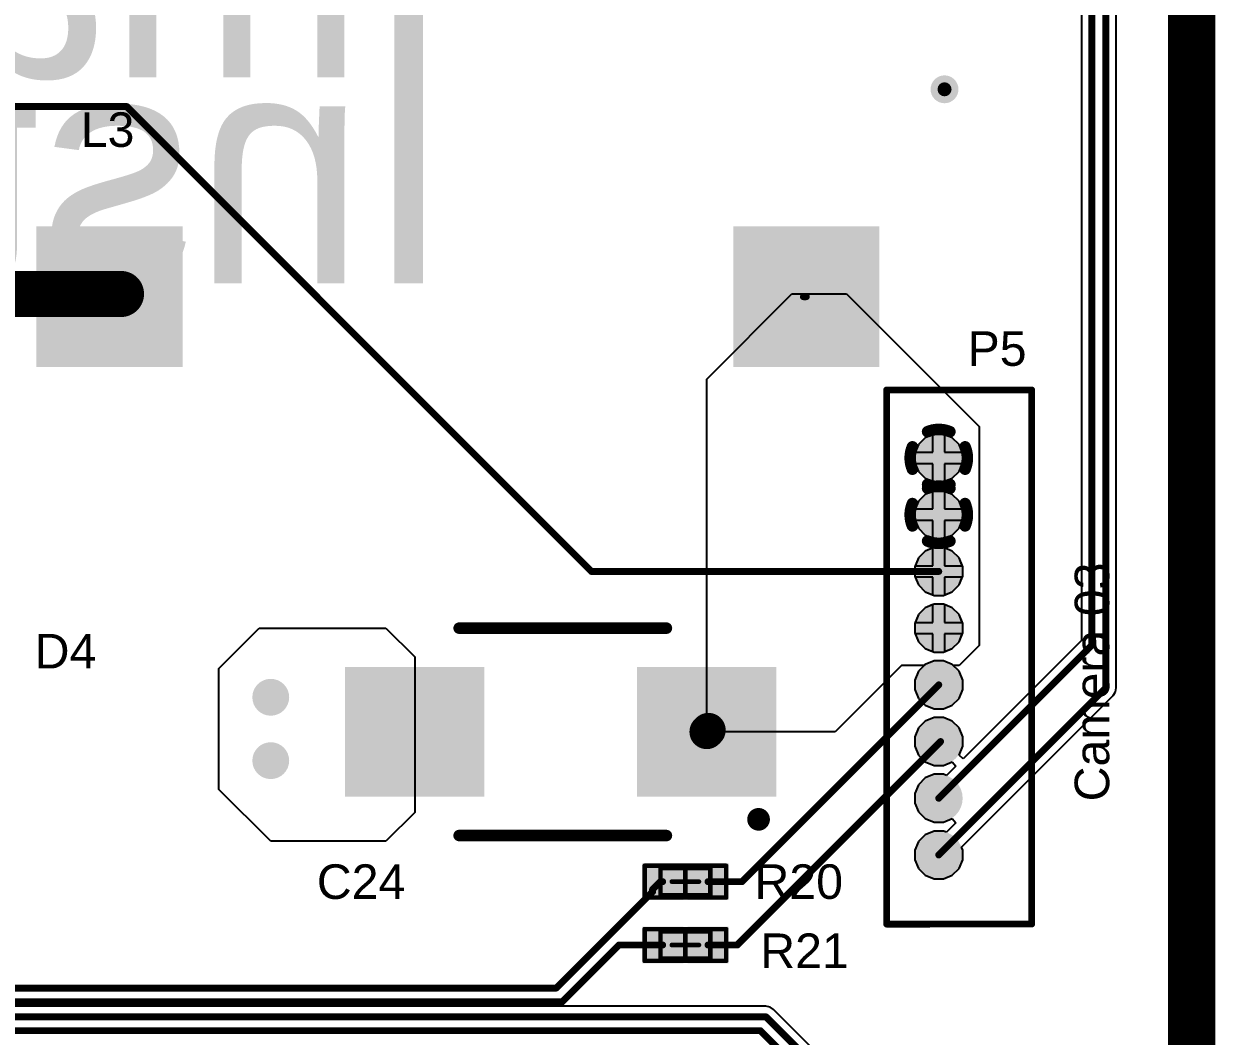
# Model space of a CAD drawing. Header units: millimetres. Extents: x -0.02 to 3.95, y -0.02 to 3.95.
# Drawn here: x 2.921 to 3.955, y 1.018 to 1.897 of the extents above; entities that cross this region are included whole.
import ezdxf

# ---------------------------------------------------------------- set-up
doc = ezdxf.new("R2010")
doc.units = ezdxf.units.MM
doc.header["$MEASUREMENT"] = 0
for name, color, linetype in [('BottomLayer', 5, 'Continuous'), ('BottomOverlay', 54, 'Continuous'), ('BottomSolder', 6, 'Continuous'), ('InternalPlane1', 76, 'Continuous'), ('InternalPlane2', 16, 'Continuous'), ('Mechanical13', 56, 'Continuous'), ('Mechanical15', 56, 'Continuous'), ('MultiLayer', 9, 'Continuous'), ('PadHoleLayer', 156, 'Continuous'), ('TopLayer', 1, 'Continuous'), ('TopOverlay', 2, 'Continuous'), ('TopPaste', 8, 'Continuous'), ('TopSolder', 216, 'Continuous'), ('ViaHoleLayer', 16, 'Continuous')]:
    doc.layers.add(name, color=color, linetype=linetype)
doc.styles.add('Arial', font='', dxfattribs={"height": 0.2})
doc.styles.add('SciFly', font='', dxfattribs={"height": 0.2})
doc.styles.get('Arial').set_extended_font_data('Arial')
doc.styles.get('SciFly').set_extended_font_data('SciFly')

# ---------------------------------------------------------------- blocks, each defined once
blk = doc.blocks.new('0530470810_24')
at = {"layer": 'BottomLayer'}
h = blk.add_hatch(color=5, dxfattribs=at)
edge = h.paths.add_edge_path()
edge.add_arc((0, 0), 0.0147638, 0, 360)
h = blk.add_hatch(color=5, dxfattribs=at)
edge = h.paths.add_edge_path()
edge.add_arc((0.0492126, 0), 0.0147638, 0, 360)
h = blk.add_hatch(color=5, dxfattribs=at)
edge = h.paths.add_edge_path()
edge.add_arc((0.0984252, 0), 0.0147638, 0, 360)
h = blk.add_hatch(color=5, dxfattribs=at)
edge = h.paths.add_edge_path()
edge.add_arc((0.1476378, 0), 0.0147638, 0, 360)
h = blk.add_hatch(color=5, dxfattribs=at)
edge = h.paths.add_edge_path()
edge.add_arc((0.1968504, 0), 0.0147638, 0, 360)
h = blk.add_hatch(color=5, dxfattribs=at)
edge = h.paths.add_edge_path()
edge.add_arc((0.246063, 0), 0.0147638, 0, 360)
h = blk.add_hatch(color=5, dxfattribs=at)
edge = h.paths.add_edge_path()
edge.add_arc((0.2952756, 0), 0.0147638, 0, 360)
h = blk.add_hatch(color=5, dxfattribs=at)
edge = h.paths.add_edge_path()
edge.add_arc((0.3444882, 0), 0.0147638, 0, 360)
at = {"layer": 'BottomSolder'}
h = blk.add_hatch(color=6, dxfattribs=at)
edge = h.paths.add_edge_path()
edge.add_arc((0, 0), 0.0207638, 0, 360)
h = blk.add_hatch(color=6, dxfattribs=at)
edge = h.paths.add_edge_path()
edge.add_arc((0.0492126, 0), 0.0207638, 0, 360)
h = blk.add_hatch(color=6, dxfattribs=at)
edge = h.paths.add_edge_path()
edge.add_arc((0.0984252, 0), 0.0207638, 0, 360)
h = blk.add_hatch(color=6, dxfattribs=at)
edge = h.paths.add_edge_path()
edge.add_arc((0.1476378, 0), 0.0207638, 0, 360)
h = blk.add_hatch(color=6, dxfattribs=at)
edge = h.paths.add_edge_path()
edge.add_arc((0.1968504, 0), 0.0207638, 0, 360)
h = blk.add_hatch(color=6, dxfattribs=at)
edge = h.paths.add_edge_path()
edge.add_arc((0.246063, 0), 0.0207638, 0, 360)
h = blk.add_hatch(color=6, dxfattribs=at)
edge = h.paths.add_edge_path()
edge.add_arc((0.2952756, 0), 0.0207638, 0, 360)
h = blk.add_hatch(color=6, dxfattribs=at)
edge = h.paths.add_edge_path()
edge.add_arc((0.3444882, 0), 0.0207638, 0, 360)
at = {"layer": 'InternalPlane1'}
h = blk.add_hatch(color=76, dxfattribs=at)
edge = h.paths.add_edge_path()
edge.add_arc((0, 0), 0.0158425, 0, 360)
h = blk.add_hatch(color=76, dxfattribs=at)
edge = h.paths.add_edge_path()
edge.add_arc((0.0492126, 0), 0.0158425, 0, 360)
h = blk.add_hatch(color=76, dxfattribs=at)
edge = h.paths.add_edge_path()
edge.add_arc((0.0984252, 0), 0.0158425, 0, 360)
h = blk.add_hatch(color=76, dxfattribs=at)
edge = h.paths.add_edge_path()
edge.add_arc((0.1476378, 0), 0.0158425, 0, 360)
h = blk.add_hatch(color=76, dxfattribs=at)
edge = h.paths.add_edge_path()
edge.add_arc((0.1968504, 0), 0.0158425, 0, 360)
h = blk.add_hatch(color=76, dxfattribs=at)
edge = h.paths.add_edge_path()
edge.add_arc((0.246063, 0), 0.0158425, 0, 360)
at = {"layer": 'InternalPlane2'}
h = blk.add_hatch(color=16, dxfattribs=at)
edge = h.paths.add_edge_path()
edge.add_arc((0, 0), 0.0158425, 0, 360)
h = blk.add_hatch(color=16, dxfattribs=at)
edge = h.paths.add_edge_path()
edge.add_arc((0.0492126, 0), 0.0158425, 0, 360)
h = blk.add_hatch(color=16, dxfattribs=at)
edge = h.paths.add_edge_path()
edge.add_arc((0.0984252, 0), 0.0158425, 0, 360)
h = blk.add_hatch(color=16, dxfattribs=at)
edge = h.paths.add_edge_path()
edge.add_arc((0.1476378, 0), 0.0158425, 0, 360)
h = blk.add_hatch(color=16, dxfattribs=at)
edge = h.paths.add_edge_path()
edge.add_arc((0.1968504, 0), 0.0158425, 0, 360)
h = blk.add_hatch(color=16, dxfattribs=at)
edge = h.paths.add_edge_path()
edge.add_arc((0.246063, 0), 0.0158425, 0, 360)
h = blk.add_hatch(color=16, dxfattribs=at)
edge = h.paths.add_edge_path()
edge.add_arc((0.2952756, 0), 0.0158425, 0, 360)
h = blk.add_hatch(color=16, dxfattribs=at)
edge = h.paths.add_edge_path()
edge.add_arc((0.3444882, 0), 0.0158425, 0, 360)
at = {"layer": 'MultiLayer'}
h = blk.add_hatch(color=9, dxfattribs=at)
edge = h.paths.add_edge_path()
edge.add_arc((0, 0), 0.0147638, 0, 360)
h = blk.add_hatch(color=9, dxfattribs=at)
edge = h.paths.add_edge_path()
edge.add_arc((0.0492126, 0), 0.0147638, 0, 360)
h = blk.add_hatch(color=9, dxfattribs=at)
edge = h.paths.add_edge_path()
edge.add_arc((0.0984252, 0), 0.0147638, 0, 360)
h = blk.add_hatch(color=9, dxfattribs=at)
edge = h.paths.add_edge_path()
edge.add_arc((0.1476378, 0), 0.0147638, 0, 360)
h = blk.add_hatch(color=9, dxfattribs=at)
edge = h.paths.add_edge_path()
edge.add_arc((0.1968504, 0), 0.0147638, 0, 360)
h = blk.add_hatch(color=9, dxfattribs=at)
edge = h.paths.add_edge_path()
edge.add_arc((0.246063, 0), 0.0147638, 0, 360)
h = blk.add_hatch(color=9, dxfattribs=at)
edge = h.paths.add_edge_path()
edge.add_arc((0.2952756, 0), 0.0147638, 0, 360)
h = blk.add_hatch(color=9, dxfattribs=at)
edge = h.paths.add_edge_path()
edge.add_arc((0.3444882, 0), 0.0147638, 0, 360)
at = {"layer": 'PadHoleLayer'}
h = blk.add_hatch(color=156, dxfattribs=at)
edge = h.paths.add_edge_path()
edge.add_arc((0, 0), 0.0098425, 0, 360)
h = blk.add_hatch(color=156, dxfattribs=at)
edge = h.paths.add_edge_path()
edge.add_arc((0.0492126, 0), 0.0098425, 0, 360)
h = blk.add_hatch(color=156, dxfattribs=at)
edge = h.paths.add_edge_path()
edge.add_arc((0.0984252, 0), 0.0098425, 0, 360)
h = blk.add_hatch(color=156, dxfattribs=at)
edge = h.paths.add_edge_path()
edge.add_arc((0.1476378, 0), 0.0098425, 0, 360)
h = blk.add_hatch(color=156, dxfattribs=at)
edge = h.paths.add_edge_path()
edge.add_arc((0.1968504, 0), 0.0098425, 0, 360)
h = blk.add_hatch(color=156, dxfattribs=at)
edge = h.paths.add_edge_path()
edge.add_arc((0.246063, 0), 0.0098425, 0, 360)
h = blk.add_hatch(color=156, dxfattribs=at)
edge = h.paths.add_edge_path()
edge.add_arc((0.2952756, 0), 0.0098425, 0, 360)
h = blk.add_hatch(color=156, dxfattribs=at)
edge = h.paths.add_edge_path()
edge.add_arc((0.3444882, 0), 0.0098425, 0, 360)
at = {"layer": 'TopLayer'}
h = blk.add_hatch(color=1, dxfattribs=at)
edge = h.paths.add_edge_path()
edge.add_arc((0, 0), 0.0147638, 0, 360)
h = blk.add_hatch(color=1, dxfattribs=at)
edge = h.paths.add_edge_path()
edge.add_arc((0.0492126, 0), 0.0147638, 0, 360)
h = blk.add_hatch(color=1, dxfattribs=at)
edge = h.paths.add_edge_path()
edge.add_arc((0.0984252, 0), 0.0147638, 0, 360)
h = blk.add_hatch(color=1, dxfattribs=at)
edge = h.paths.add_edge_path()
edge.add_arc((0.1476378, 0), 0.0147638, 0, 360)
h = blk.add_hatch(color=1, dxfattribs=at)
edge = h.paths.add_edge_path()
edge.add_arc((0.1968504, 0), 0.0147638, 0, 360)
h = blk.add_hatch(color=1, dxfattribs=at)
edge = h.paths.add_edge_path()
edge.add_arc((0.246063, 0), 0.0147638, 0, 360)
h = blk.add_hatch(color=1, dxfattribs=at)
edge = h.paths.add_edge_path()
edge.add_arc((0.2952756, 0), 0.0147638, 0, 360)
h = blk.add_hatch(color=1, dxfattribs=at)
edge = h.paths.add_edge_path()
edge.add_arc((0.3444882, 0), 0.0147638, 0, 360)
at = {"layer": 'TopSolder'}
h = blk.add_hatch(color=216, dxfattribs=at)
edge = h.paths.add_edge_path()
edge.add_arc((0, 0), 0.0207638, 0, 360)
h = blk.add_hatch(color=216, dxfattribs=at)
edge = h.paths.add_edge_path()
edge.add_arc((0.0492126, 0), 0.0207638, 0, 360)
h = blk.add_hatch(color=216, dxfattribs=at)
edge = h.paths.add_edge_path()
edge.add_arc((0.0984252, 0), 0.0207638, 0, 360)
h = blk.add_hatch(color=216, dxfattribs=at)
edge = h.paths.add_edge_path()
edge.add_arc((0.1476378, 0), 0.0207638, 0, 360)
h = blk.add_hatch(color=216, dxfattribs=at)
edge = h.paths.add_edge_path()
edge.add_arc((0.1968504, 0), 0.0207638, 0, 360)
h = blk.add_hatch(color=216, dxfattribs=at)
edge = h.paths.add_edge_path()
edge.add_arc((0.246063, 0), 0.0207638, 0, 360)
h = blk.add_hatch(color=216, dxfattribs=at)
edge = h.paths.add_edge_path()
edge.add_arc((0.2952756, 0), 0.0207638, 0, 360)
h = blk.add_hatch(color=216, dxfattribs=at)
edge = h.paths.add_edge_path()
edge.add_arc((0.3444882, 0), 0.0207638, 0, 360)
at = {"layer": 'InternalPlane1', "const_width": 0.01}
for points in [[(0.2855689, 0.0228676, -0.2034522994236994), (0.3049823, 0.0228676)], [(0.3347815, 0.0228676, -0.2034522994236994), (0.3541949, 0.0228676)], [(0.272408, -0.0097067, -0.2034522994236993), (0.272408, 0.0097067)], [(0.3181432, 0.0097067, -0.2034522994236993), (0.3181432, -0.0097067)], [(0.3216206, -0.0097067, -0.2034522994236993), (0.3216206, 0.0097067)], [(0.3673558, 0.0097067, -0.2034522994236993), (0.3673558, -0.0097067)], [(0.3049823, -0.0228676, -0.2034522994236993), (0.2855689, -0.0228676)], [(0.3541949, -0.0228676, -0.2034522994236993), (0.3347815, -0.0228676)]]:
    blk.add_lwpolyline(points, format="xyb", dxfattribs=at)
at = {"layer": 'InternalPlane1', "const_width": 0.005}
for points in [[(0.2830689, 0.0228676, 1), (0.2880689, 0.0228676, 1)], [(0.3024823, 0.0228676, 1), (0.3074823, 0.0228676, 1)], [(0.3322815, 0.0228676, 1), (0.3372815, 0.0228676, 1)], [(0.3516949, 0.0228676, 1), (0.3566949, 0.0228676, 1)], [(0.269908, 0.0097067, 1), (0.274908, 0.0097067, 1)], [(0.3156432, 0.0097067, 1), (0.3206432, 0.0097067, 1)], [(0.3191206, 0.0097067, 1), (0.3241206, 0.0097067, 1)], [(0.3648558, 0.0097067, 1), (0.3698558, 0.0097067, 1)], [(0.269908, -0.0097067, 1), (0.274908, -0.0097067, 1)], [(0.3156432, -0.0097067, 1), (0.3206432, -0.0097067, 1)], [(0.3191206, -0.0097067, 1), (0.3241206, -0.0097067, 1)], [(0.3648558, -0.0097067, 1), (0.3698558, -0.0097067, 1)], [(0.2830689, -0.0228676, 1), (0.2880689, -0.0228676, 1)], [(0.3024823, -0.0228676, 1), (0.3074823, -0.0228676, 1)], [(0.3322815, -0.0228676, 1), (0.3372815, -0.0228676, 1)], [(0.3516949, -0.0228676, 1), (0.3566949, -0.0228676, 1)]]:
    blk.add_lwpolyline(points, format="xyb", close=True, dxfattribs=at)
at = {"layer": 'TopOverlay', "const_width": 0.0059055}
for points in [[(-0.0600142, 0.0452733), (-0.0599746, -0.0807104)], [(-0.0600142, 0.0452733), (0.403503, 0.0452733)], [(0.403503, 0.0452733), (0.4035426, -0.0807104)], [(-0.0599746, -0.0807104), (0.4035426, -0.0807104)]]:
    blk.add_lwpolyline(points, dxfattribs=at)
at = {"layer": 'TopOverlay', "const_width": 0.0029527}
for points in [[(-0.0614906, 0.0452733, 1), (-0.0585378, 0.0452733, 1)], [(-0.0614906, 0.0452733, 1), (-0.0585378, 0.0452733, 1)], [(0.4020266, 0.0452733, 1), (0.4049794, 0.0452733, 1)], [(0.4020266, 0.0452733, 1), (0.4049794, 0.0452733, 1)], [(-0.061451, -0.0807104, 1), (-0.0584982, -0.0807104, 1)], [(-0.061451, -0.0807104, 1), (-0.0584982, -0.0807104, 1)], [(0.4020662, -0.0807104, 1), (0.405019, -0.0807104, 1)], [(0.4020662, -0.0807104, 1), (0.405019, -0.0807104, 1)]]:
    blk.add_lwpolyline(points, format="xyb", close=True, dxfattribs=at)
blk = doc.blocks.new('2917__7343_M_______25')
at = {"layer": 'TopLayer'}
for points in [[(-0.05452755, 0.05019685), (0.05452755, 0.05019685), (0.05452755, -0.05019685), (-0.05452755, -0.05019685)], [(0.19901575, 0.05019685), (0.30807085, 0.05019685), (0.30807085, -0.05019685), (0.19901575, -0.05019685)]]:
    blk.add_hatch(color=1, dxfattribs=at).paths.add_polyline_path(points)
at = {"layer": 'TopPaste'}
for points in [[(-0.05452755, 0.05019685), (0.05452755, 0.05019685), (0.05452755, -0.05019685), (-0.05452755, -0.05019685)], [(0.19901575, 0.05019685), (0.30807085, 0.05019685), (0.30807085, -0.05019685), (0.19901575, -0.05019685)]]:
    blk.add_hatch(color=8, dxfattribs=at).paths.add_polyline_path(points)
at = {"layer": 'TopSolder'}
for points in [[(-0.06052755, 0.05619685), (0.06052755, 0.05619685), (0.06052755, -0.05619685), (-0.06052755, -0.05619685)], [(0.19301575, 0.05619685), (0.31407085, 0.05619685), (0.31407085, -0.05619685), (0.19301575, -0.05619685)]]:
    blk.add_hatch(color=216, dxfattribs=at).paths.add_polyline_path(points)
at = {"layer": 'TopOverlay', "const_width": 0.01}
for points in [[(0.215, 0.09), (0.035, 0.09)], [(0.215, -0.09), (0.035, -0.09)]]:
    blk.add_lwpolyline(points, dxfattribs=at)
at = {"layer": 'TopOverlay'}
for points, const_width in [([(0.0325, 0.09, 1), (0.0375, 0.09, 1)], 0.005), ([(0.2125, 0.09, 1), (0.2175, 0.09, 1)], 0.005), ([(-0.0400787, 0.0759449, 1), (-0.0499213, 0.0759449, 1)], 0.0098425), ([(-0.0523819, 0.0759449, 1), (-0.0474607, 0.0759449, 1)], 0.0049212), ([(-0.0425393, 0.0759449, 1), (-0.0376181, 0.0759449, 1)], 0.0049212), ([(0.0325, -0.09, 1), (0.0375, -0.09, 1)], 0.005), ([(0.2125, -0.09, 1), (0.2175, -0.09, 1)], 0.005)]:
    blk.add_lwpolyline(points, format="xyb", close=True, dxfattribs=dict(at, const_width=const_width))
blk = doc.blocks.new('DO5022P_473MLB_27')
at = {"layer": 'TopLayer'}
for points in [[(-0.0575, 0.055), (0.0575, 0.055), (0.0575, -0.055), (-0.0575, -0.055)], [(0.5475, 0.055), (0.6625, 0.055), (0.6625, -0.055), (0.5475, -0.055)]]:
    blk.add_hatch(color=1, dxfattribs=at).paths.add_polyline_path(points)
at = {"layer": 'TopPaste'}
for points in [[(-0.0575, 0.055), (0.0575, 0.055), (0.0575, -0.055), (-0.0575, -0.055)], [(0.5475, 0.055), (0.6625, 0.055), (0.6625, -0.055), (0.5475, -0.055)]]:
    blk.add_hatch(color=8, dxfattribs=at).paths.add_polyline_path(points)
at = {"layer": 'TopSolder'}
for points in [[(-0.0635, 0.061), (0.0635, 0.061), (0.0635, -0.061), (-0.0635, -0.061)], [(0.5415, 0.061), (0.6685, 0.061), (0.6685, -0.061), (0.5415, -0.061)]]:
    blk.add_hatch(color=216, dxfattribs=at).paths.add_polyline_path(points)
blk = doc.blocks.new('0402_29')
at = {"layer": 'TopLayer'}
for points in [[(-0.031496, -0.0098424), (-0.031496, 0.0098426), (-0.007874, 0.0098426), (-0.007874, -0.0098424)], [(0.0078741, -0.0098424), (0.0078741, 0.0098426), (0.0314961, 0.0098426), (0.0314961, -0.0098424)]]:
    blk.add_hatch(color=1, dxfattribs=at).paths.add_polyline_path(points)
at = {"layer": 'TopPaste'}
for points in [[(-0.031496, -0.0098424), (-0.031496, 0.0098426), (-0.007874, 0.0098426), (-0.007874, -0.0098424)], [(0.0078741, -0.0098424), (0.0078741, 0.0098426), (0.0314961, 0.0098426), (0.0314961, -0.0098424)]]:
    blk.add_hatch(color=8, dxfattribs=at).paths.add_polyline_path(points)
at = {"layer": 'TopSolder'}
for points in [[(-0.037496, -0.0158424), (-0.037496, 0.0158426), (-0.001874, 0.0158426), (-0.001874, -0.0158424)], [(0.0018741, -0.0158424), (0.0018741, 0.0158426), (0.0374961, 0.0158426), (0.0374961, -0.0158424)]]:
    blk.add_hatch(color=216, dxfattribs=at).paths.add_polyline_path(points)
at = {"layer": 'Mechanical13', "const_width": 0.003937}
for points in [[(-0.0216535, 0.0118111), (0.0216536, 0.0118111)], [(-0.0216535, -0.0118109), (-0.0216535, 0.0118111)], [(0.0216536, -0.0118109), (0.0216536, 0.0118111)], [(-0.0216535, -0.0118109), (0.0216536, -0.0118109)]]:
    blk.add_lwpolyline(points, dxfattribs=at)
at = {"layer": 'Mechanical13', "const_width": 0.0019685}
for points in [[(-0.0226377, 0.0118111, 1), (-0.0206693, 0.0118111, 1)], [(-0.0226377, 0.0118111, 1), (-0.0206693, 0.0118111, 1)], [(0.0206694, 0.0118111, 1), (0.0226378, 0.0118111, 1)], [(0.0206694, 0.0118111, 1), (0.0226378, 0.0118111, 1)], [(-0.0226377, -0.0118109, 1), (-0.0206693, -0.0118109, 1)], [(-0.0226377, -0.0118109, 1), (-0.0206693, -0.0118109, 1)], [(0.0206694, -0.0118109, 1), (0.0226378, -0.0118109, 1)], [(0.0206694, -0.0118109, 1), (0.0226378, -0.0118109, 1)]]:
    blk.add_lwpolyline(points, format="xyb", close=True, dxfattribs=at)
at = {"layer": 'Mechanical15', "const_width": 0.003937}
for points in [[(-0.035433, 0.0137796), (0.0354331, 0.0137796)], [(-0.035433, -0.0137794), (-0.035433, 0.0137796)], [(0, -0.0118109), (0, 0.0118111)], [(0.0354331, -0.0137794), (0.0354331, 0.0137796)], [(-0.011811, 1e-07), (0.0118111, 1e-07)], [(-0.035433, -0.0137794), (0.0354331, -0.0137794)]]:
    blk.add_lwpolyline(points, dxfattribs=at)
at = {"layer": 'Mechanical15', "const_width": 0.0019685}
for points in [[(-0.0364172, 0.0137796, 1), (-0.0344488, 0.0137796, 1)], [(-0.0364172, 0.0137796, 1), (-0.0344488, 0.0137796, 1)], [(-0.0009842, 0.0118111, 1), (0.0009842, 0.0118111, 1)], [(0.0344489, 0.0137796, 1), (0.0364173, 0.0137796, 1)], [(0.0344489, 0.0137796, 1), (0.0364173, 0.0137796, 1)], [(-0.0127952, 1e-07, 1), (-0.0108268, 1e-07, 1)], [(0.0108269, 1e-07, 1), (0.0127953, 1e-07, 1)], [(-0.0009842, -0.0118109, 1), (0.0009842, -0.0118109, 1)], [(-0.0364172, -0.0137794, 1), (-0.0344488, -0.0137794, 1)], [(-0.0364172, -0.0137794, 1), (-0.0344488, -0.0137794, 1)], [(0.0344489, -0.0137794, 1), (0.0364173, -0.0137794, 1)], [(0.0344489, -0.0137794, 1), (0.0364173, -0.0137794, 1)]]:
    blk.add_lwpolyline(points, format="xyb", close=True, dxfattribs=at)
blk = doc.blocks.new('0402_30')
at = {"layer": 'TopLayer'}
for points in [[(-0.031496, -0.0098424), (-0.031496, 0.0098426), (-0.007874, 0.0098426), (-0.007874, -0.0098424)], [(0.0078741, -0.0098424), (0.0078741, 0.0098426), (0.0314961, 0.0098426), (0.0314961, -0.0098424)]]:
    blk.add_hatch(color=1, dxfattribs=at).paths.add_polyline_path(points)
at = {"layer": 'TopPaste'}
for points in [[(-0.031496, -0.0098424), (-0.031496, 0.0098426), (-0.007874, 0.0098426), (-0.007874, -0.0098424)], [(0.0078741, -0.0098424), (0.0078741, 0.0098426), (0.0314961, 0.0098426), (0.0314961, -0.0098424)]]:
    blk.add_hatch(color=8, dxfattribs=at).paths.add_polyline_path(points)
at = {"layer": 'TopSolder'}
for points in [[(-0.037496, -0.0158424), (-0.037496, 0.0158426), (-0.001874, 0.0158426), (-0.001874, -0.0158424)], [(0.0018741, -0.0158424), (0.0018741, 0.0158426), (0.0374961, 0.0158426), (0.0374961, -0.0158424)]]:
    blk.add_hatch(color=216, dxfattribs=at).paths.add_polyline_path(points)
at = {"layer": 'Mechanical13', "const_width": 0.003937}
for points in [[(-0.0216535, 0.0118111), (0.0216536, 0.0118111)], [(-0.0216535, -0.0118109), (-0.0216535, 0.0118111)], [(0.0216536, -0.0118109), (0.0216536, 0.0118111)], [(-0.0216535, -0.0118109), (0.0216536, -0.0118109)]]:
    blk.add_lwpolyline(points, dxfattribs=at)
at = {"layer": 'Mechanical13', "const_width": 0.0019685}
for points in [[(-0.0226377, 0.0118111, 1), (-0.0206693, 0.0118111, 1)], [(-0.0226377, 0.0118111, 1), (-0.0206693, 0.0118111, 1)], [(0.0206694, 0.0118111, 1), (0.0226378, 0.0118111, 1)], [(0.0206694, 0.0118111, 1), (0.0226378, 0.0118111, 1)], [(-0.0226377, -0.0118109, 1), (-0.0206693, -0.0118109, 1)], [(-0.0226377, -0.0118109, 1), (-0.0206693, -0.0118109, 1)], [(0.0206694, -0.0118109, 1), (0.0226378, -0.0118109, 1)], [(0.0206694, -0.0118109, 1), (0.0226378, -0.0118109, 1)]]:
    blk.add_lwpolyline(points, format="xyb", close=True, dxfattribs=at)
at = {"layer": 'Mechanical15', "const_width": 0.003937}
for points in [[(-0.035433, 0.0137796), (0.0354331, 0.0137796)], [(-0.035433, -0.0137794), (-0.035433, 0.0137796)], [(0, -0.0118109), (0, 0.0118111)], [(0.0354331, -0.0137794), (0.0354331, 0.0137796)], [(-0.011811, 1e-07), (0.0118111, 1e-07)], [(-0.035433, -0.0137794), (0.0354331, -0.0137794)]]:
    blk.add_lwpolyline(points, dxfattribs=at)
at = {"layer": 'Mechanical15', "const_width": 0.0019685}
for points in [[(-0.0364172, 0.0137796, 1), (-0.0344488, 0.0137796, 1)], [(-0.0364172, 0.0137796, 1), (-0.0344488, 0.0137796, 1)], [(-0.0009842, 0.0118111, 1), (0.0009842, 0.0118111, 1)], [(0.0344489, 0.0137796, 1), (0.0364173, 0.0137796, 1)], [(0.0344489, 0.0137796, 1), (0.0364173, 0.0137796, 1)], [(-0.0127952, 1e-07, 1), (-0.0108268, 1e-07, 1)], [(0.0108269, 1e-07, 1), (0.0127953, 1e-07, 1)], [(-0.0009842, -0.0118109, 1), (0.0009842, -0.0118109, 1)], [(-0.0364172, -0.0137794, 1), (-0.0344488, -0.0137794, 1)], [(-0.0364172, -0.0137794, 1), (-0.0344488, -0.0137794, 1)], [(0.0344489, -0.0137794, 1), (0.0364173, -0.0137794, 1)], [(0.0344489, -0.0137794, 1), (0.0364173, -0.0137794, 1)]]:
    blk.add_lwpolyline(points, format="xyb", close=True, dxfattribs=at)

msp = doc.modelspace()

# ---------------------------------------------------------------- hatches: boundary and pattern name
at = {"layer": 'BottomLayer'}
h = msp.add_hatch(color=5, dxfattribs=at)
edge = h.paths.add_edge_path()
edge.add_arc((3.72, 1.84), 0.0121025, 0, 360)
h = msp.add_hatch(color=5, dxfattribs=at)
edge = h.paths.add_edge_path()
edge.add_arc((3.135, 1.3123622), 0.016, 0, 360)
h = msp.add_hatch(color=5, dxfattribs=at)
edge = h.paths.add_edge_path()
edge.add_arc((3.135, 1.2573622), 0.016, 0, 360)
at = {"layer": 'InternalPlane2'}
h = msp.add_hatch(color=16, dxfattribs=at)
edge = h.paths.add_edge_path()
edge.add_arc((3.72, 1.84), 0.0121023, 0, 360)
h = msp.add_hatch(color=16, dxfattribs=at)
edge = h.paths.add_edge_path()
edge.add_arc((3.135, 1.3123622), 0.0158425, 0, 360)
h = msp.add_hatch(color=16, dxfattribs=at)
edge = h.paths.add_edge_path()
edge.add_arc((3.135, 1.2573622), 0.0158425, 0, 360)
at = {"layer": 'TopLayer'}
h = msp.add_hatch(color=1, dxfattribs=at)
edge = h.paths.add_edge_path()
edge.add_arc((3.72, 1.84), 0.0121025, 0, 360)
h = msp.add_hatch(color=1, dxfattribs=at)
edge = h.paths.add_edge_path()
edge.add_arc((3.135, 1.3123622), 0.016, 0, 360)
h = msp.add_hatch(color=1, dxfattribs=at)
edge = h.paths.add_edge_path()
edge.add_arc((3.135, 1.2573622), 0.016, 0, 360)
at = {"layer": 'ViaHoleLayer'}
h = msp.add_hatch(color=16, dxfattribs=at)
edge = h.paths.add_edge_path()
edge.add_arc((3.72, 1.84), 0.0061023, 0, 360)
h = msp.add_hatch(color=16, dxfattribs=at)
edge = h.paths.add_edge_path()
edge.add_arc((3.135, 1.3123622), 0.0098425, 0, 360)
h = msp.add_hatch(color=16, dxfattribs=at)
edge = h.paths.add_edge_path()
edge.add_arc((3.135, 1.2573622), 0.0098425, 0, 360)

# ---------------------------------------------------------------- linework, layer by layer
at = {"layer": 'BottomLayer'}
for p, q in [((3.9149999, 3.6399999), (3.915, 0.3)), ((3.8691765, 1.320512), (3.8691765, 3.4799992)), ((3.8388237, 3.4677137), (3.8388237, 1.3615253)), ((3.6973973, 1.5317618), (3.6945965, 1.525)), ((3.7032382, 1.5376027), (3.6973973, 1.5317618)), ((3.71, 1.5404035), (3.7032382, 1.5376027)), ((3.71, 1.525), (3.71, 1.5404035)), ((3.7267618, 1.5376027), (3.72, 1.5404035)), ((3.72, 1.5404035), (3.72, 1.525)), ((3.7326027, 1.5317618), (3.7267618, 1.5376027)), ((3.7354035, 1.525), (3.7326027, 1.5317618)), ((3.6945965, 1.525), (3.71, 1.525)), ((3.72, 1.525), (3.7354035, 1.525)), ((3.71, 1.515), (3.6945965, 1.515)), ((3.6945965, 1.515), (3.6973973, 1.5082382)), ((3.71, 1.4995965), (3.71, 1.515)), ((3.7354035, 1.515), (3.72, 1.515)), ((3.72, 1.515), (3.72, 1.4995965)), ((3.7326027, 1.5082382), (3.7354035, 1.515)), ((3.6973973, 1.5082382), (3.7032382, 1.5023973)), ((3.7032382, 1.5023973), (3.71, 1.4995965)), ((3.72, 1.4995965), (3.7267618, 1.5023973)), ((3.7267618, 1.5023973), (3.7326027, 1.5082382)), ((3.71, 1.4911909), (3.7032382, 1.4883901)), ((3.71, 1.4757874), (3.71, 1.4911909)), ((3.7267618, 1.4883901), (3.72, 1.4911909)), ((3.72, 1.4911909), (3.72, 1.4757874)), ((3.6973973, 1.4825492), (3.6945965, 1.4757874)), ((3.7032382, 1.4883901), (3.6973973, 1.4825492)), ((3.7326027, 1.4825492), (3.7267618, 1.4883901)), ((3.7354035, 1.4757874), (3.7326027, 1.4825492)), ((3.6945965, 1.4757874), (3.71, 1.4757874)), ((3.72, 1.4757874), (3.7354035, 1.4757874)), ((3.71, 1.4657874), (3.6945965, 1.4657874)), ((3.6945965, 1.4657874), (3.6973973, 1.4590256)), ((3.6973973, 1.4590256), (3.7032382, 1.4531847)), ((3.71, 1.4503839), (3.71, 1.4657874)), ((3.7354035, 1.4657874), (3.72, 1.4657874)), ((3.72, 1.4657874), (3.72, 1.4503839)), ((3.7267618, 1.4531847), (3.7326027, 1.4590256)), ((3.7326027, 1.4590256), (3.7354035, 1.4657874)), ((3.7032382, 1.4531847), (3.71, 1.4503839)), ((3.72, 1.4503839), (3.7267618, 1.4531847)), ((3.7032382, 1.4391775), (3.6973973, 1.4333366)), ((3.7108698, 1.4423386), (3.7032382, 1.4391775)), ((3.7191302, 1.4423386), (3.7108698, 1.4423386)), ((3.7267618, 1.4391775), (3.7191302, 1.4423386)), ((3.7326027, 1.4333366), (3.7267618, 1.4391775)), ((3.6973973, 1.4333366), (3.6942362, 1.425705)), ((3.7357638, 1.425705), (3.7326027, 1.4333366)), ((3.6942362, 1.425705), (3.6942362, 1.4174446)), ((3.6942362, 1.4174446), (3.6973973, 1.409813)), ((3.7326027, 1.409813), (3.7357638, 1.4174446)), ((3.7357638, 1.4174446), (3.7357638, 1.425705)), ((3.6973973, 1.409813), (3.7032382, 1.4039721)), ((3.7267618, 1.4039721), (3.7326027, 1.409813)), ((3.7032382, 1.4039721), (3.7108698, 1.400811)), ((3.7108698, 1.400811), (3.7191302, 1.400811)), ((3.7191302, 1.400811), (3.7267618, 1.4039721)), ((3.7032382, 1.3899649), (3.6973973, 1.384124)), ((3.7108698, 1.393126), (3.7032382, 1.3899649)), ((3.7191302, 1.393126), (3.7108698, 1.393126)), ((3.7267618, 1.3899649), (3.7191302, 1.393126)), ((3.7326027, 1.384124), (3.7267618, 1.3899649)), ((3.6973973, 1.384124), (3.6942362, 1.3764924)), ((3.6942362, 1.3764924), (3.6942362, 1.368232)), ((3.7357638, 1.3764924), (3.7326027, 1.384124)), ((3.7357638, 1.368232), (3.7357638, 1.3764924)), ((3.6942362, 1.368232), (3.6973973, 1.3606004)), ((3.7326027, 1.3606004), (3.7357638, 1.368232)), ((3.6973973, 1.3606004), (3.7032382, 1.3547595)), ((3.7267618, 1.3547595), (3.7326027, 1.3606004)), ((3.8388237, 1.3615253), (3.7362798, 1.2589814)), ((3.7032382, 1.3547595), (3.7108698, 1.3515984)), ((3.7108698, 1.3515984), (3.7191302, 1.3515984)), ((3.7191302, 1.3515984), (3.7267618, 1.3547595)), ((3.6973973, 1.3349114), (3.6942362, 1.3272798)), ((3.7032382, 1.3407523), (3.6973973, 1.3349114)), ((3.7108698, 1.3439134), (3.7032382, 1.3407523)), ((3.7191302, 1.3439134), (3.7108698, 1.3439134)), ((3.7267618, 1.3407523), (3.7191302, 1.3439134)), ((3.7326027, 1.3349114), (3.7267618, 1.3407523)), ((3.7357638, 1.3272798), (3.7326027, 1.3349114)), ((3.6942362, 1.3272798), (3.6942362, 1.3190194)), ((3.7357638, 1.3190194), (3.7357638, 1.3272798)), ((3.6942362, 1.3190194), (3.6973973, 1.3113878)), ((3.7326027, 1.3113878), (3.7357638, 1.3190194)), ((3.7346929, 1.1822275), (3.8664888, 1.3140233)), ((3.8664888, 1.3140233), (3.868478, 1.3170003)), ((3.868478, 1.3170003), (3.8691765, 1.320512)), ((3.6973973, 1.3113878), (3.7032382, 1.3055469)), ((3.7032382, 1.3055469), (3.7108698, 1.3023858)), ((3.7191302, 1.3023858), (3.7267618, 1.3055469)), ((3.7267618, 1.3055469), (3.7326027, 1.3113878)), ((3.7108698, 1.2947008), (3.7032382, 1.2915397)), ((3.7108698, 1.3023858), (3.7191302, 1.3023858)), ((3.7191302, 1.2947008), (3.7108698, 1.2947008)), ((3.7267618, 1.2915397), (3.7191302, 1.2947008)), ((3.6973973, 1.2856988), (3.6942362, 1.2780672)), ((3.7032382, 1.2915397), (3.6973973, 1.2856988)), ((3.7326027, 1.2856988), (3.7267618, 1.2915397)), ((3.7357638, 1.2780672), (3.7326027, 1.2856988)), ((3.6942362, 1.2780672), (3.6942362, 1.2698068)), ((3.7357638, 1.2698068), (3.7357638, 1.2780672)), ((3.6942362, 1.2698068), (3.6973973, 1.2621752)), ((3.6973973, 1.2621752), (3.7032382, 1.2563343)), ((3.7326027, 1.2621753), (3.7357638, 1.2698068)), ((3.7362798, 1.2589814), (3.7326027, 1.2621753)), ((3.7032382, 1.2563343), (3.7108698, 1.2531732)), ((3.7108698, 1.2531732), (3.7191302, 1.2531732)), ((3.7191302, 1.2531732), (3.7267617, 1.2563343)), ((3.7299556, 1.2526572), (3.7217157, 1.2444173)), ((3.7267617, 1.2563343), (3.7299556, 1.2526572)), ((3.7032382, 1.2423271), (3.6973973, 1.2364862)), ((3.7108698, 1.2454882), (3.7032382, 1.2423271)), ((3.7191302, 1.2454882), (3.7108698, 1.2454882)), ((3.7217157, 1.2444173), (3.7191302, 1.2454882)), ((3.6973973, 1.2364862), (3.6942362, 1.2288546)), ((3.6942362, 1.2288546), (3.6942362, 1.2205942)), ((3.6942362, 1.2205942), (3.6973973, 1.2129626)), ((3.6973973, 1.2129626), (3.7032382, 1.2071217)), ((3.7032382, 1.2071217), (3.7108698, 1.2039606)), ((3.7108698, 1.2039606), (3.7191302, 1.2039606)), ((3.7191302, 1.2039606), (3.7267617, 1.2071217)), ((3.7299556, 1.2034446), (3.7217157, 1.1952047)), ((3.7267617, 1.2071217), (3.7299556, 1.2034446)), ((3.7032382, 1.1931145), (3.6973973, 1.1872736)), ((3.7108698, 1.1962756), (3.7032382, 1.1931145)), ((3.7191302, 1.1962756), (3.7108698, 1.1962756)), ((3.7217157, 1.1952047), (3.7191302, 1.1962756)), ((3.6973973, 1.1872736), (3.6942362, 1.179642)), ((3.6942362, 1.179642), (3.6942362, 1.1713816)), ((3.7357638, 1.179642), (3.7346929, 1.1822275)), ((3.7357638, 1.1713816), (3.7357638, 1.179642)), ((3.6942362, 1.1713816), (3.6973973, 1.16375)), ((3.7326027, 1.16375), (3.7357638, 1.1713816)), ((3.6973973, 1.16375), (3.7032382, 1.1579091)), ((3.7267618, 1.1579091), (3.7326027, 1.16375)), ((3.7032382, 1.1579091), (3.7108698, 1.154748)), ((3.7108698, 1.154748), (3.7191302, 1.154748)), ((3.7191302, 1.154748), (3.7267618, 1.1579091)), ((3.565, 1.0441763), (1.7717095, 1.0441763)), ((3.5685116, 1.0434778), (3.565, 1.0441763)), ((3.5714886, 1.0414886), (3.5685116, 1.0434778)), ((3.8014886, 0.8114886), (3.5714886, 1.0414886))]:
    msp.add_line(p, q, dxfattribs=at)
at = {"layer": 'BottomLayer', "const_width": 0.006}
for points in [[(3.8600002, 1.320512), (3.8600002, 3.4799997)], [(3.848, 1.3577244), (3.848, 3.4715146)], [(3.715, 1.2247244), (3.848, 1.3577244)], [(3.715, 1.1755118), (3.8600002, 1.320512)], [(1.7169705, 1.035), (3.565, 1.035)], [(3.565, 1.035), (3.795, 0.805)], [(1.712, 1.023), (3.5600295, 1.023)], [(3.5600295, 1.023), (3.783, 0.8000295)]]:
    msp.add_lwpolyline(points, dxfattribs=at)
at = {"layer": 'BottomLayer', "const_width": 0.003}
for points in [[(3.8465, 1.3577244, 1), (3.8495, 1.3577244, 1)], [(3.8465, 1.3577244, 1), (3.8495, 1.3577244, 1)], [(3.8585002, 1.320512, 1), (3.8615002, 1.320512, 1)], [(3.8585002, 1.320512, 1), (3.8615002, 1.320512, 1)], [(3.7135, 1.2247244, 1), (3.7165, 1.2247244, 1)], [(3.7135, 1.1755118, 1), (3.7165, 1.1755118, 1)], [(3.5635, 1.035, 1), (3.5665, 1.035, 1)], [(3.5635, 1.035, 1), (3.5665, 1.035, 1)], [(3.5585295, 1.023, 1), (3.5615295, 1.023, 1)], [(3.5585295, 1.023, 1), (3.5615295, 1.023, 1)]]:
    msp.add_lwpolyline(points, format="xyb", close=True, dxfattribs=at)
at = {"layer": 'InternalPlane1'}
msp.add_line((3.9149028, 3.7753605), (3.9149028, 0.165), dxfattribs=at)
at = {"layer": 'InternalPlane1', "const_width": 0.04}
msp.add_lwpolyline([(3.9349996, 0.165), (3.9349996, 3.7753605)], dxfattribs=at)
at = {"layer": 'InternalPlane2'}
msp.add_line((3.9149028, 3.7753605), (3.9149028, 0.165), dxfattribs=at)
at = {"layer": 'InternalPlane2', "const_width": 0.04}
msp.add_lwpolyline([(3.9349996, 0.165), (3.9349996, 3.7753605)], dxfattribs=at)
at = {"layer": 'TopLayer'}
for p, q in [((3.5135433, 1.5885433), (3.5873623, 1.6623622)), ((3.5873623, 1.6623622), (3.635, 1.6623622)), ((3.635, 1.6623622), (3.75, 1.5473622)), ((3.5135433, 1.2823622), (3.5135433, 1.5885433)), ((3.75, 1.5473622), (3.75, 1.3573622)), ((3.6973973, 1.5317618), (3.6942362, 1.5241302)), ((3.7032382, 1.5376027), (3.6973973, 1.5317618)), ((3.7108698, 1.5407638), (3.7032382, 1.5376027)), ((3.7191302, 1.5407638), (3.7108698, 1.5407638)), ((3.7267618, 1.5376027), (3.7191302, 1.5407638)), ((3.7326027, 1.5317618), (3.7267618, 1.5376027)), ((3.7357638, 1.5241302), (3.7326027, 1.5317618)), ((3.6942362, 1.5241302), (3.6942362, 1.5158698)), ((3.7357638, 1.5158698), (3.7357638, 1.5241302)), ((3.6942362, 1.5158698), (3.6973973, 1.5082382)), ((3.7326027, 1.5082382), (3.7357638, 1.5158698)), ((3.6973973, 1.5082382), (3.7032382, 1.5023973)), ((3.7032382, 1.5023973), (3.7108698, 1.4992362)), ((3.7191302, 1.4992362), (3.7267618, 1.5023973)), ((3.7267618, 1.5023973), (3.7326027, 1.5082382)), ((3.7108698, 1.4915512), (3.7032382, 1.4883901)), ((3.7108698, 1.4992362), (3.7191302, 1.4992362)), ((3.7191302, 1.4915512), (3.7108698, 1.4915512)), ((3.7267618, 1.4883901), (3.7191302, 1.4915512)), ((3.6973973, 1.4825492), (3.6942362, 1.4749176)), ((3.7032382, 1.4883901), (3.6973973, 1.4825492)), ((3.7326027, 1.4825492), (3.7267618, 1.4883901)), ((3.7357638, 1.4749176), (3.7326027, 1.4825492)), ((3.6942362, 1.4749176), (3.6942362, 1.4666572)), ((3.7357638, 1.4666572), (3.7357638, 1.4749176)), ((3.6942362, 1.4666572), (3.6973973, 1.4590256)), ((3.6973973, 1.4590256), (3.7032382, 1.4531847)), ((3.7267618, 1.4531847), (3.7326027, 1.4590256)), ((3.7326027, 1.4590256), (3.7357638, 1.4666572)), ((3.7032382, 1.4531847), (3.7108698, 1.4500236)), ((3.7108698, 1.4500236), (3.7191302, 1.4500236)), ((3.7191302, 1.4500236), (3.7267618, 1.4531847)), ((3.7032382, 1.4391775), (3.6973973, 1.4333366)), ((3.71, 1.4419783), (3.7032382, 1.4391775)), ((3.71, 1.4265748), (3.71, 1.4419783)), ((3.7267618, 1.4391775), (3.72, 1.4419783)), ((3.72, 1.4419783), (3.72, 1.4265748)), ((3.7326027, 1.4333366), (3.7267618, 1.4391775)), ((3.6973973, 1.4333366), (3.6945965, 1.4265748)), ((3.7354035, 1.4265748), (3.7326027, 1.4333366)), ((3.6945965, 1.4265748), (3.71, 1.4265748)), ((3.72, 1.4265748), (3.7354035, 1.4265748)), ((3.71, 1.4165748), (3.6945965, 1.4165748)), ((3.6945965, 1.4165748), (3.6973973, 1.409813)), ((3.6973973, 1.409813), (3.7032382, 1.4039721)), ((3.71, 1.4011713), (3.71, 1.4165748)), ((3.7354035, 1.4165748), (3.72, 1.4165748)), ((3.72, 1.4165748), (3.72, 1.4011713)), ((3.7267618, 1.4039721), (3.7326027, 1.409813)), ((3.7326027, 1.409813), (3.7354035, 1.4165748)), ((3.7032382, 1.4039721), (3.71, 1.4011713)), ((3.72, 1.4011713), (3.7267618, 1.4039721)), ((3.7032382, 1.3899649), (3.6973973, 1.384124)), ((3.71, 1.3927657), (3.7032382, 1.3899649)), ((3.71, 1.3773622), (3.71, 1.3927657)), ((3.7267618, 1.3899649), (3.72, 1.3927657)), ((3.72, 1.3927657), (3.72, 1.3773622)), ((3.7326027, 1.384124), (3.7267618, 1.3899649)), ((3.6973973, 1.384124), (3.6945965, 1.3773622)), ((3.6945965, 1.3773622), (3.71, 1.3773622)), ((3.72, 1.3773622), (3.7354035, 1.3773622)), ((3.7354035, 1.3773622), (3.7326027, 1.384124)), ((3.09, 1.3373622), (3.125, 1.3723622)), ((3.125, 1.3723622), (3.235, 1.3723622)), ((3.235, 1.3723622), (3.26, 1.3473622)), ((3.71, 1.3673622), (3.6945965, 1.3673622)), ((3.6945965, 1.3673622), (3.6973973, 1.3606004)), ((3.71, 1.3519587), (3.71, 1.3673622)), ((3.7354035, 1.3673622), (3.72, 1.3673622)), ((3.72, 1.3673622), (3.72, 1.3519587)), ((3.7326027, 1.3606004), (3.7354035, 1.3673622)), ((3.6973973, 1.3606004), (3.7032382, 1.3547595)), ((3.7267618, 1.3547595), (3.7326027, 1.3606004)), ((3.75, 1.3573622), (3.7326378, 1.34)), ((3.26, 1.3473622), (3.26, 1.2123622)), ((3.7032382, 1.3547595), (3.71, 1.3519587)), ((3.72, 1.3519587), (3.7267618, 1.3547595)), ((3.09, 1.2323622), (3.09, 1.3373622)), ((3.6826378, 1.34), (3.625, 1.2823622)), ((3.7024859, 1.34), (3.6826378, 1.34)), ((3.7032382, 1.3407523), (3.7024859, 1.34)), ((3.7108698, 1.3439134), (3.7032382, 1.3407523)), ((3.7191302, 1.3439134), (3.7108698, 1.3439134)), ((3.7267618, 1.3407523), (3.7191302, 1.3439134)), ((3.7275141, 1.34), (3.7267618, 1.3407523)), ((3.7326378, 1.34), (3.7275141, 1.34)), ((3.625, 1.2823622), (3.5135433, 1.2823622)), ((3.135, 1.1873622), (3.09, 1.2323622)), ((3.26, 1.2123622), (3.235, 1.1873622)), ((3.235, 1.1873622), (3.135, 1.1873622))]:
    msp.add_line(p, q, dxfattribs=at)
for points, const_width in [([(2.839685, 1.8249999), (3.0100002, 1.8249999)], 0.006), ([(3.0100002, 1.8249999), (3.4134253, 1.4215748)], 0.006), ([(2.835, 1.6623622), (3.005, 1.6623622)], 0.04), ([(3.5975, 1.66), (3.6, 1.66)], 0.006), ([(3.4134253, 1.4215748), (3.715, 1.4215748)], 0.006), ([(3.5442127, 1.1523623), (3.715, 1.3231496)], 0.006), ([(3.5135433, 1.2823622), (3.515, 1.2838189)], 0.03), ([(3.5400001, 1.0973623), (3.7165748, 1.273937)], 0.006), ([(3.466504, 1.1455198), (3.4733465, 1.1523623)], 0.006), ([(3.466504, 1.1435514), (3.466504, 1.1455198)], 0.006), ([(3.4733465, 1.1523623), (3.475315, 1.1523623)], 0.006), ([(3.5146851, 1.1523623), (3.5442127, 1.1523623)], 0.006), ([(3.3829526, 1.06), (3.466504, 1.1435514)], 0.006), ([(3.3879231, 1.048), (3.4372853, 1.0973622)], 0.006), ([(3.4372853, 1.0973622), (3.4753149, 1.0973622)], 0.006), ([(3.4753149, 1.0973622), (3.475315, 1.0973623)], 0.006), ([(3.5146851, 1.0973623), (3.5400001, 1.0973623)], 0.006), ([(1.855, 1.06), (3.3829526, 1.06)], 0.006), ([(1.8500295, 1.048), (3.3879231, 1.048)], 0.006)]:
    msp.add_lwpolyline(points, dxfattribs=dict(at, const_width=const_width))
for points, const_width in [([(3.0085002, 1.8249999, 1), (3.0115002, 1.8249999, 1)], 0.003), ([(3.0085002, 1.8249999, 1), (3.0115002, 1.8249999, 1)], 0.003), ([(2.995, 1.6623622, 1), (3.015, 1.6623622, 1)], 0.02), ([(3.596, 1.66, 1), (3.599, 1.66, 1)], 0.003), ([(3.5985, 1.66, 1), (3.6015, 1.66, 1)], 0.003), ([(3.4119253, 1.4215748, 1), (3.4149253, 1.4215748, 1)], 0.003), ([(3.4119253, 1.4215748, 1), (3.4149253, 1.4215748, 1)], 0.003), ([(3.7135, 1.4215748, 1), (3.7165, 1.4215748, 1)], 0.003), ([(3.7135, 1.3231496, 1), (3.7165, 1.3231496, 1)], 0.003), ([(3.5060433, 1.2823622, 1), (3.5210433, 1.2823622, 1)], 0.015), ([(3.5075, 1.2838189, 1), (3.5225, 1.2838189, 1)], 0.015), ([(3.7150748, 1.273937, 1), (3.7180748, 1.273937, 1)], 0.003), ([(3.465004, 1.1455198, 1), (3.468004, 1.1455198, 1)], 0.003), ([(3.465004, 1.1455198, 1), (3.468004, 1.1455198, 1)], 0.003), ([(3.4718465, 1.1523623, 1), (3.4748465, 1.1523623, 1)], 0.003), ([(3.4718465, 1.1523623, 1), (3.4748465, 1.1523623, 1)], 0.003), ([(3.473815, 1.1523623, 1), (3.476815, 1.1523623, 1)], 0.003), ([(3.5131851, 1.1523623, 1), (3.5161851, 1.1523623, 1)], 0.003), ([(3.5427127, 1.1523623, 1), (3.5457127, 1.1523623, 1)], 0.003), ([(3.5427127, 1.1523623, 1), (3.5457127, 1.1523623, 1)], 0.003), ([(3.465004, 1.1435514, 1), (3.468004, 1.1435514, 1)], 0.003), ([(3.465004, 1.1435514, 1), (3.468004, 1.1435514, 1)], 0.003), ([(3.4357853, 1.0973622, 1), (3.4387853, 1.0973622, 1)], 0.003), ([(3.4357853, 1.0973622, 1), (3.4387853, 1.0973622, 1)], 0.003), ([(3.4738149, 1.0973622, 1), (3.4768149, 1.0973622, 1)], 0.003), ([(3.4738149, 1.0973622, 1), (3.4768149, 1.0973622, 1)], 0.003), ([(3.473815, 1.0973623, 1), (3.476815, 1.0973623, 1)], 0.003), ([(3.5131851, 1.0973623, 1), (3.5161851, 1.0973623, 1)], 0.003), ([(3.5385001, 1.0973623, 1), (3.5415001, 1.0973623, 1)], 0.003), ([(3.5385001, 1.0973623, 1), (3.5415001, 1.0973623, 1)], 0.003), ([(3.3814526, 1.06, 1), (3.3844526, 1.06, 1)], 0.003), ([(3.3814526, 1.06, 1), (3.3844526, 1.06, 1)], 0.003), ([(3.3864231, 1.048, 1), (3.3894231, 1.048, 1)], 0.003), ([(3.3864231, 1.048, 1), (3.3894231, 1.048, 1)], 0.003)]:
    msp.add_lwpolyline(points, format="xyb", close=True, dxfattribs=dict(at, const_width=const_width))

# ---------------------------------------------------------------- block references
for name, p, rotation in [('DO5022P_473MLB_27', (3.6, 1.66), 180), ('0530470810_24', (3.715, 1.1755118), 90), ('2917__7343_M_______25', (3.5135433, 1.2823622), 180)]:
    msp.add_blockref(name, p, dxfattribs=dict(rotation=rotation))
for name, p in [('0402_29', (3.495, 1.1523622)), ('0402_30', (3.495, 1.0973622))]:
    msp.add_blockref(name, p)

# ---------------------------------------------------------------- texts
at = {"layer": 'BottomOverlay', "style": 'SciFly', "text_generation_flag": 2}
for s, p in [('Image Recorder', (3.2917845, 1.8504944)), ('Instrument for Sunrise', (3.2917845, 1.671666))]:
    msp.add_text(s, height=0.2, dxfattribs=at).set_placement(p)
at = {"layer": 'TopOverlay', "style": 'Arial'}
for s, p in [('L3', (2.9700081, 1.7900049)), ('P5', (3.7400081, 1.6000049)), ('D4', (2.9300081, 1.3373671)), ('C24', (3.175013, 1.1373671)), ('R20', (3.555013, 1.1373671)), ('R21', (3.5600113, 1.0773671))]:
    msp.add_text(s, height=0.03, dxfattribs=at).set_placement(p)
msp.add_text('Camera 03', height=0.03, rotation=90, dxfattribs=at).set_placement((3.863, 1.222))

doc.saveas('drawing.dxf')
